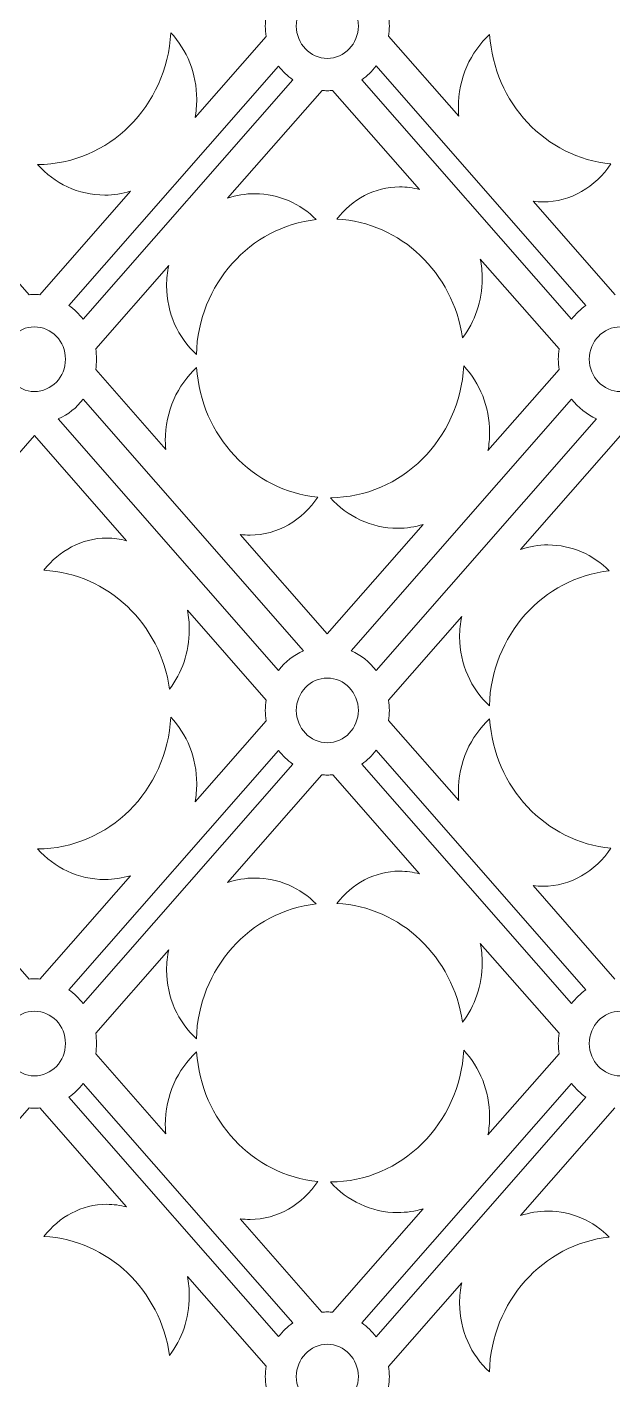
# Model space of a CAD drawing. Header units: centimetres. Extents: x 1.9 to 9.6, y -9.5 to 9.5.
# Drawn here: x 4.822 to 6.612, y -5.129 to -0.994 of the extents above; entities that cross this region are included whole.
import ezdxf

# ---------------------------------------------------------------- set-up
doc = ezdxf.new("R2010")
doc.units = ezdxf.units.CM
doc.header["$MEASUREMENT"] = 0
doc.layers.add('layer 1', color=7, linetype='Continuous')

msp = doc.modelspace()

# ---------------------------------------------------------------- linework, layer by layer
at = {"layer": 'layer 1', "color": 250, "lineweight": 9}
for points, knots in [([(1.85656, 9.5), (1.85656, 9.5), (9.62176, 9.5), (9.62176, 9.5), (9.62176, 9.5), (9.62176, 9.5), (9.62176, -9.5), (9.62176, -9.5), (9.62176, -9.5), (9.62176, -9.5), (1.85656, -9.5), (1.85656, -9.5), (1.85656, -9.5), (1.85656, -9.5), (1.85656, 9.5), (1.85656, 9.5)], [0, 0, 0, 0, 0.2, 0.2, 0.2, 0.2, 0.4, 0.4, 0.4, 0.4, 0.6, 0.6, 0.6, 0.6, 1, 1, 1, 1]), ([(5.83445, -0.99087), (5.83445, -1.04529), (5.79186, -1.08966), (5.73964, -1.08966), (5.73964, -1.08966), (5.68744, -1.08966), (5.64486, -1.04529), (5.64486, -0.99087), (5.64486, -0.99087), (5.64486, -0.93645), (5.68744, -0.89206), (5.73964, -0.89206), (5.73964, -0.89206), (5.79186, -0.89206), (5.83445, -0.93645), (5.83445, -0.99087)], [0, 0, 0, 0, 0.2, 0.2, 0.2, 0.2, 0.4, 0.4, 0.4, 0.4, 0.6, 0.6, 0.6, 0.6, 1, 1, 1, 1]), ([(5.55251, -1.02247), (5.55088, -1.01217), (5.55008, -1.00161), (5.55008, -0.99087), (5.55008, -0.99087), (5.55008, -0.98011), (5.55088, -0.96957), (5.55251, -0.95927)], [0, 0, 0, 0, 0.3333333, 0.3333333, 0.3333333, 0.3333333, 1, 1, 1, 1]), ([(5.92688, -0.95967), (5.92845, -0.96985), (5.92926, -0.98026), (5.92926, -0.99087), (5.92926, -0.99087), (5.92926, -1.00149), (5.92845, -1.01191), (5.92688, -1.02207)], [0, 0, 0, 0, 0.3333333, 0.3333333, 0.3333333, 0.3333333, 1, 1, 1, 1]), ([(5.13782, -1.49597), (5.11298, -1.50351), (5.0867, -1.50757), (5.05958, -1.50757), (5.05958, -1.50757), (4.9786, -1.50757), (4.90549, -1.47155), (4.85411, -1.41412), (4.85411, -1.41412), (5.07144, -1.41361), (5.24984, -1.23485), (5.26141, -1.01116), (5.26141, -1.01116), (5.31041, -1.06393), (5.34061, -1.13572), (5.34061, -1.21466), (5.34061, -1.21466), (5.34061, -1.23365), (5.33886, -1.25222), (5.3355, -1.27023)], [0, 0, 0, 0, 0.1666667, 0.1666667, 0.1666667, 0.1666667, 0.3333333, 0.3333333, 0.3333333, 0.3333333, 0.5, 0.5, 0.5, 0.5, 0.6666667, 0.6666667, 0.6666667, 0.6666667, 1, 1, 1, 1]), ([(6.14113, -1.26671), (6.1404, -1.25793), (6.14, -1.24904), (6.14, -1.24006), (6.14, -1.24006), (6.14, -1.15001), (6.17739, -1.06939), (6.23574, -1.01644), (6.23574, -1.01644), (6.249, -1.22505), (6.40743, -1.39339), (6.60622, -1.41232), (6.60622, -1.41232), (6.55896, -1.48273), (6.48355, -1.52847), (6.39884, -1.52847), (6.39884, -1.52847), (6.38863, -1.52847), (6.37853, -1.52777), (6.36861, -1.52648)], [0, 0, 0, 0, 0.1666667, 0.1666667, 0.1666667, 0.1666667, 0.3333333, 0.3333333, 0.3333333, 0.3333333, 0.5, 0.5, 0.5, 0.5, 0.6666667, 0.6666667, 0.6666667, 0.6666667, 1, 1, 1, 1]), ([(5.75594, -1.18774), (5.75058, -1.18822), (5.74514, -1.18848), (5.73964, -1.18848), (5.73964, -1.18848), (5.73418, -1.18848), (5.72873, -1.18822), (5.72339, -1.18774)], [0, 0, 0, 0, 0.3333333, 0.3333333, 0.3333333, 0.3333333, 1, 1, 1, 1]), ([(6.20707, -1.70286), (6.21084, -1.72212), (6.21288, -1.74211), (6.21288, -1.76261), (6.21288, -1.76261), (6.21288, -1.8317), (6.19019, -1.89507), (6.15262, -1.94403), (6.15262, -1.94403), (6.12456, -1.74558), (5.96447, -1.59092), (5.76882, -1.58069), (5.76882, -1.58069), (5.81518, -1.52056), (5.88394, -1.48234), (5.96053, -1.48234), (5.96053, -1.48234), (5.98142, -1.48234), (6.0017, -1.48518), (6.02114, -1.49055)], [0, 0, 0, 0, 0.1666667, 0.1666667, 0.1666667, 0.1666667, 0.3333333, 0.3333333, 0.3333333, 0.3333333, 0.5, 0.5, 0.5, 0.5, 0.6666667, 0.6666667, 0.6666667, 0.6666667, 1, 1, 1, 1]), ([(5.43498, -1.51704), (5.4613, -1.50809), (5.48933, -1.50323), (5.51845, -1.50323), (5.51845, -1.50323), (5.59115, -1.50323), (5.65724, -1.53345), (5.70587, -1.58243), (5.70587, -1.58243), (5.504, -1.60425), (5.34496, -1.7802), (5.33956, -1.99485), (5.33956, -1.99485), (5.28381, -1.94325), (5.24852, -1.86807), (5.24852, -1.78455), (5.24852, -1.78455), (5.24852, -1.76316), (5.25085, -1.74233), (5.25523, -1.7223)], [0, 0, 0, 0, 0.1666667, 0.1666667, 0.1666667, 0.1666667, 0.3333333, 0.3333333, 0.3333333, 0.3333333, 0.5, 0.5, 0.5, 0.5, 0.6666667, 0.6666667, 0.6666667, 0.6666667, 1, 1, 1, 1]), ([(4.82837, -1.81212), (4.83375, -1.81164), (4.83917, -1.81138), (4.84465, -1.81138), (4.84465, -1.81138), (4.85013, -1.81138), (4.85559, -1.81164), (4.86093, -1.81212)], [0, 0, 0, 0, 0.3333333, 0.3333333, 0.3333333, 0.3333333, 1, 1, 1, 1]), ([(4.93947, -2.00899), (4.93947, -2.0634), (4.89687, -2.10779), (4.84465, -2.10779), (4.84465, -2.10779), (4.79247, -2.10779), (4.74987, -2.0634), (4.74987, -2.00899), (4.74987, -2.00899), (4.74987, -1.95456), (4.79247, -1.91017), (4.84465, -1.91017), (4.84465, -1.91017), (4.89687, -1.91017), (4.93947, -1.95456), (4.93947, -2.00899)], [0, 0, 0, 0, 0.2, 0.2, 0.2, 0.2, 0.4, 0.4, 0.4, 0.4, 0.6, 0.6, 0.6, 0.6, 1, 1, 1, 1]), ([(6.72987, -2.00899), (6.72987, -2.0634), (6.68728, -2.10779), (6.63505, -2.10779), (6.63505, -2.10779), (6.58283, -2.10779), (6.54025, -2.0634), (6.54025, -2.00899), (6.54025, -2.00899), (6.54025, -1.95456), (6.58283, -1.91017), (6.63505, -1.91017), (6.63505, -1.91017), (6.68728, -1.91017), (6.72987, -1.95456), (6.72987, -2.00899)], [0, 0, 0, 0, 0.2, 0.2, 0.2, 0.2, 0.4, 0.4, 0.4, 0.4, 0.6, 0.6, 0.6, 0.6, 1, 1, 1, 1]), ([(5.03181, -1.97738), (5.03343, -1.98768), (5.03427, -1.99823), (5.03427, -2.00899), (5.03427, -2.00899), (5.03427, -2.01974), (5.03343, -2.03028), (5.03181, -2.04058)], [0, 0, 0, 0, 0.3333333, 0.3333333, 0.3333333, 0.3333333, 1, 1, 1, 1]), ([(6.44784, -2.04018), (6.44627, -2.03002), (6.44543, -2.01959), (6.44543, -2.00899), (6.44543, -2.00899), (6.44543, -1.99837), (6.44627, -1.98796), (6.44784, -1.97777)], [0, 0, 0, 0, 0.3333333, 0.3333333, 0.3333333, 0.3333333, 1, 1, 1, 1]), ([(5.24574, -2.28483), (5.24499, -2.27604), (5.24461, -2.26716), (5.24461, -2.25817), (5.24461, -2.25817), (5.24461, -2.16811), (5.282, -2.08751), (5.34032, -2.03455), (5.34032, -2.03455), (5.35358, -2.24317), (5.51201, -2.41149), (5.71083, -2.43043), (5.71083, -2.43043), (5.66357, -2.50085), (5.58814, -2.54658), (5.50342, -2.54658), (5.50342, -2.54658), (5.49321, -2.54658), (5.48314, -2.54588), (5.47322, -2.54459)], [0, 0, 0, 0, 0.1666667, 0.1666667, 0.1666667, 0.1666667, 0.3333333, 0.3333333, 0.3333333, 0.3333333, 0.5, 0.5, 0.5, 0.5, 0.6666667, 0.6666667, 0.6666667, 0.6666667, 1, 1, 1, 1]), ([(6.03283, -2.51408), (6.00794, -2.52163), (5.98171, -2.52569), (5.95455, -2.52569), (5.95455, -2.52569), (5.87361, -2.52569), (5.80047, -2.48966), (5.74909, -2.43224), (5.74909, -2.43224), (5.96642, -2.43174), (6.14485, -2.25297), (6.15639, -2.02927), (6.15639, -2.02927), (6.2054, -2.08204), (6.23562, -2.15385), (6.23562, -2.23277), (6.23562, -2.23277), (6.23562, -2.25177), (6.23385, -2.27034), (6.23052, -2.28834)], [0, 0, 0, 0, 0.1666667, 0.1666667, 0.1666667, 0.1666667, 0.3333333, 0.3333333, 0.3333333, 0.3333333, 0.5, 0.5, 0.5, 0.5, 0.6666667, 0.6666667, 0.6666667, 0.6666667, 1, 1, 1, 1]), ([(5.12615, -2.56395), (5.12615, -2.56395), (4.84465, -2.24257), (4.84465, -2.24257), (4.84465, -2.24257), (4.84465, -2.24257), (4.54, -2.59044), (4.54, -2.59044)], [0, 0, 0, 0, 0.3333333, 0.3333333, 0.3333333, 0.3333333, 1, 1, 1, 1]), ([(6.91653, -2.56395), (6.91653, -2.56395), (6.63505, -2.24257), (6.63505, -2.24257), (6.63505, -2.24257), (6.63505, -2.24257), (6.33037, -2.59044), (6.33037, -2.59044)], [0, 0, 0, 0, 0.3333333, 0.3333333, 0.3333333, 0.3333333, 1, 1, 1, 1]), ([(5.47322, -2.54459), (5.47322, -2.54459), (5.73964, -2.84882), (5.73964, -2.84882), (5.73964, -2.84882), (5.73964, -2.84882), (6.03283, -2.51408), (6.03283, -2.51408)], [0, 0, 0, 0, 0.3333333, 0.3333333, 0.3333333, 0.3333333, 1, 1, 1, 1]), ([(5.31206, -2.77627), (5.31586, -2.79554), (5.31786, -2.81552), (5.31786, -2.83602), (5.31786, -2.83602), (5.31786, -2.90512), (5.29518, -2.96848), (5.25763, -3.01744), (5.25763, -3.01744), (5.22958, -2.819), (5.06946, -2.66433), (4.87384, -2.65411), (4.87384, -2.65411), (4.92017, -2.59396), (4.98893, -2.55575), (5.06552, -2.55575), (5.06552, -2.55575), (5.08641, -2.55575), (5.10672, -2.5586), (5.12615, -2.56395)], [0, 0, 0, 0, 0.1666667, 0.1666667, 0.1666667, 0.1666667, 0.3333333, 0.3333333, 0.3333333, 0.3333333, 0.5, 0.5, 0.5, 0.5, 0.6666667, 0.6666667, 0.6666667, 0.6666667, 1, 1, 1, 1]), ([(6.33037, -2.59044), (6.35669, -2.58151), (6.38474, -2.57663), (6.41387, -2.57663), (6.41387, -2.57663), (6.48652, -2.57663), (6.55266, -2.60687), (6.60128, -2.65585), (6.60128, -2.65585), (6.39942, -2.67765), (6.24038, -2.85361), (6.23492, -3.06826), (6.23492, -3.06826), (6.1792, -3.01666), (6.14395, -2.94149), (6.14395, -2.85796), (6.14395, -2.85796), (6.14395, -2.83658), (6.14627, -2.81574), (6.15062, -2.7957)], [0, 0, 0, 0, 0.1666667, 0.1666667, 0.1666667, 0.1666667, 0.3333333, 0.3333333, 0.3333333, 0.3333333, 0.5, 0.5, 0.5, 0.5, 0.6666667, 0.6666667, 0.6666667, 0.6666667, 1, 1, 1, 1]), ([(5.83445, -3.08239), (5.83445, -3.13681), (5.79186, -3.1812), (5.73964, -3.1812), (5.73964, -3.1812), (5.68744, -3.1812), (5.64486, -3.13681), (5.64486, -3.08239), (5.64486, -3.08239), (5.64486, -3.02797), (5.68744, -2.9836), (5.73964, -2.9836), (5.73964, -2.9836), (5.79186, -2.9836), (5.83445, -3.02797), (5.83445, -3.08239)], [0, 0, 0, 0, 0.2, 0.2, 0.2, 0.2, 0.4, 0.4, 0.4, 0.4, 0.6, 0.6, 0.6, 0.6, 1, 1, 1, 1]), ([(5.55251, -3.11399), (5.55088, -3.10369), (5.55008, -3.09315), (5.55008, -3.08239), (5.55008, -3.08239), (5.55008, -3.07165), (5.55088, -3.06109), (5.55251, -3.0508)], [0, 0, 0, 0, 0.3333333, 0.3333333, 0.3333333, 0.3333333, 1, 1, 1, 1]), ([(5.92688, -3.05119), (5.92845, -3.06136), (5.92926, -3.07177), (5.92926, -3.08239), (5.92926, -3.08239), (5.92926, -3.09301), (5.92845, -3.10343), (5.92688, -3.11359)], [0, 0, 0, 0, 0.3333333, 0.3333333, 0.3333333, 0.3333333, 1, 1, 1, 1]), ([(5.13782, -3.5875), (5.11298, -3.59503), (5.0867, -3.59909), (5.05958, -3.59909), (5.05958, -3.59909), (4.9786, -3.59909), (4.90549, -3.56306), (4.85411, -3.50565), (4.85411, -3.50565), (5.07144, -3.50514), (5.24984, -3.32637), (5.26141, -3.10269), (5.26141, -3.10269), (5.31041, -3.15546), (5.34061, -3.22725), (5.34061, -3.30619), (5.34061, -3.30619), (5.34061, -3.32518), (5.33886, -3.34374), (5.3355, -3.36175)], [0, 0, 0, 0, 0.1666667, 0.1666667, 0.1666667, 0.1666667, 0.3333333, 0.3333333, 0.3333333, 0.3333333, 0.5, 0.5, 0.5, 0.5, 0.6666667, 0.6666667, 0.6666667, 0.6666667, 1, 1, 1, 1]), ([(6.14113, -3.35824), (6.1404, -3.34944), (6.14, -3.34057), (6.14, -3.33158), (6.14, -3.33158), (6.14, -3.24154), (6.17739, -3.16093), (6.23574, -3.10797), (6.23574, -3.10797), (6.249, -3.31658), (6.40743, -3.4849), (6.60622, -3.50385), (6.60622, -3.50385), (6.55896, -3.57426), (6.48355, -3.61998), (6.39884, -3.61998), (6.39884, -3.61998), (6.38863, -3.61998), (6.37853, -3.6193), (6.36861, -3.61801)], [0, 0, 0, 0, 0.1666667, 0.1666667, 0.1666667, 0.1666667, 0.3333333, 0.3333333, 0.3333333, 0.3333333, 0.5, 0.5, 0.5, 0.5, 0.6666667, 0.6666667, 0.6666667, 0.6666667, 1, 1, 1, 1]), ([(5.756, -3.27925), (5.7506, -3.27973), (5.74514, -3.28), (5.73964, -3.28), (5.73964, -3.28), (5.73415, -3.28), (5.7287, -3.27973), (5.7233, -3.27925)], [0, 0, 0, 0, 0.3333333, 0.3333333, 0.3333333, 0.3333333, 1, 1, 1, 1]), ([(5.43498, -3.60846), (5.4613, -3.59952), (5.48933, -3.59465), (5.51845, -3.59465), (5.51845, -3.59465), (5.59115, -3.59465), (5.65724, -3.62488), (5.70587, -3.67385), (5.70587, -3.67385), (5.504, -3.69567), (5.34496, -3.87163), (5.33956, -4.08629), (5.33956, -4.08629), (5.28381, -4.03468), (5.24852, -3.95949), (5.24852, -3.87598), (5.24852, -3.87598), (5.24852, -3.8546), (5.25085, -3.83376), (5.25523, -3.81372)], [0, 0, 0, 0, 0.1666667, 0.1666667, 0.1666667, 0.1666667, 0.3333333, 0.3333333, 0.3333333, 0.3333333, 0.5, 0.5, 0.5, 0.5, 0.6666667, 0.6666667, 0.6666667, 0.6666667, 1, 1, 1, 1]), ([(6.20707, -3.7943), (6.21084, -3.81356), (6.21288, -3.83354), (6.21288, -3.85405), (6.21288, -3.85405), (6.21288, -3.92314), (6.19019, -3.9865), (6.15262, -4.03546), (6.15262, -4.03546), (6.12456, -3.83702), (5.96447, -3.68236), (5.76882, -3.67213), (5.76882, -3.67213), (5.81518, -3.61199), (5.88394, -3.57377), (5.96053, -3.57377), (5.96053, -3.57377), (5.98142, -3.57377), (6.0017, -3.57662), (6.02114, -3.58198)], [0, 0, 0, 0, 0.1666667, 0.1666667, 0.1666667, 0.1666667, 0.3333333, 0.3333333, 0.3333333, 0.3333333, 0.5, 0.5, 0.5, 0.5, 0.6666667, 0.6666667, 0.6666667, 0.6666667, 1, 1, 1, 1]), ([(4.82832, -3.90356), (4.83369, -3.90308), (4.83917, -3.9028), (4.84465, -3.9028), (4.84465, -3.9028), (4.85019, -3.9028), (4.85562, -3.90308), (4.86101, -3.90356)], [0, 0, 0, 0, 0.3333333, 0.3333333, 0.3333333, 0.3333333, 1, 1, 1, 1]), ([(4.93947, -4.10042), (4.93947, -4.15485), (4.89687, -4.19922), (4.84465, -4.19922), (4.84465, -4.19922), (4.79247, -4.19922), (4.74987, -4.15485), (4.74987, -4.10042), (4.74987, -4.10042), (4.74987, -4.04599), (4.79247, -4.00161), (4.84465, -4.00161), (4.84465, -4.00161), (4.89687, -4.00161), (4.93947, -4.04599), (4.93947, -4.10042)], [0, 0, 0, 0, 0.2, 0.2, 0.2, 0.2, 0.4, 0.4, 0.4, 0.4, 0.6, 0.6, 0.6, 0.6, 1, 1, 1, 1]), ([(6.72987, -4.10042), (6.72987, -4.15485), (6.68728, -4.19922), (6.63505, -4.19922), (6.63505, -4.19922), (6.58283, -4.19922), (6.54025, -4.15485), (6.54025, -4.10042), (6.54025, -4.10042), (6.54025, -4.04599), (6.58283, -4.00161), (6.63505, -4.00161), (6.63505, -4.00161), (6.68728, -4.00161), (6.72987, -4.04599), (6.72987, -4.10042)], [0, 0, 0, 0, 0.2, 0.2, 0.2, 0.2, 0.4, 0.4, 0.4, 0.4, 0.6, 0.6, 0.6, 0.6, 1, 1, 1, 1]), ([(5.03181, -4.06882), (5.03343, -4.07912), (5.03427, -4.08967), (5.03427, -4.10042), (5.03427, -4.10042), (5.03427, -4.11117), (5.03343, -4.12171), (5.03181, -4.13201)], [0, 0, 0, 0, 0.3333333, 0.3333333, 0.3333333, 0.3333333, 1, 1, 1, 1]), ([(6.44784, -4.13162), (6.44627, -4.12145), (6.44543, -4.11104), (6.44543, -4.10042), (6.44543, -4.10042), (6.44543, -4.0898), (6.44627, -4.07938), (6.44784, -4.06921)], [0, 0, 0, 0, 0.3333333, 0.3333333, 0.3333333, 0.3333333, 1, 1, 1, 1]), ([(5.24574, -4.37626), (5.24499, -4.36747), (5.24461, -4.3586), (5.24461, -4.3496), (5.24461, -4.3496), (5.24461, -4.25955), (5.282, -4.17894), (5.34032, -4.12599), (5.34032, -4.12599), (5.35358, -4.3346), (5.51201, -4.50293), (5.71083, -4.52187), (5.71083, -4.52187), (5.66357, -4.59228), (5.58814, -4.638), (5.50342, -4.638), (5.50342, -4.638), (5.49321, -4.638), (5.48314, -4.63732), (5.47322, -4.63603)], [0, 0, 0, 0, 0.1666667, 0.1666667, 0.1666667, 0.1666667, 0.3333333, 0.3333333, 0.3333333, 0.3333333, 0.5, 0.5, 0.5, 0.5, 0.6666667, 0.6666667, 0.6666667, 0.6666667, 1, 1, 1, 1]), ([(6.03283, -4.60551), (6.00794, -4.61306), (5.98171, -4.61712), (5.95455, -4.61712), (5.95455, -4.61712), (5.87361, -4.61712), (5.80047, -4.58108), (5.74909, -4.52367), (5.74909, -4.52367), (5.96642, -4.52316), (6.14485, -4.34439), (6.15639, -4.12071), (6.15639, -4.12071), (6.2054, -4.17348), (6.23562, -4.24527), (6.23562, -4.32421), (6.23562, -4.32421), (6.23562, -4.3432), (6.23385, -4.36177), (6.23052, -4.37977)], [0, 0, 0, 0, 0.1666667, 0.1666667, 0.1666667, 0.1666667, 0.3333333, 0.3333333, 0.3333333, 0.3333333, 0.5, 0.5, 0.5, 0.5, 0.6666667, 0.6666667, 0.6666667, 0.6666667, 1, 1, 1, 1]), ([(4.86099, -4.29729), (4.85559, -4.29777), (4.85013, -4.29801), (4.84465, -4.29801), (4.84465, -4.29801), (4.83917, -4.29801), (4.83371, -4.29777), (4.82835, -4.29729)], [0, 0, 0, 0, 0.3333333, 0.3333333, 0.3333333, 0.3333333, 1, 1, 1, 1]), ([(5.31206, -4.81236), (5.31586, -4.83163), (5.31786, -4.85161), (5.31786, -4.87212), (5.31786, -4.87212), (5.31786, -4.94121), (5.29518, -5.00458), (5.25763, -5.05354), (5.25763, -5.05354), (5.22958, -4.85508), (5.06946, -4.70043), (4.87384, -4.6902), (4.87384, -4.6902), (4.92017, -4.63007), (4.98893, -4.59183), (5.06552, -4.59183), (5.06552, -4.59183), (5.08641, -4.59183), (5.10672, -4.59469), (5.12615, -4.60006)], [0, 0, 0, 0, 0.1666667, 0.1666667, 0.1666667, 0.1666667, 0.3333333, 0.3333333, 0.3333333, 0.3333333, 0.5, 0.5, 0.5, 0.5, 0.6666667, 0.6666667, 0.6666667, 0.6666667, 1, 1, 1, 1]), ([(6.33037, -4.62655), (6.35669, -4.6176), (6.38474, -4.61272), (6.41387, -4.61272), (6.41387, -4.61272), (6.48652, -4.61272), (6.55266, -4.64296), (6.60128, -4.69194), (6.60128, -4.69194), (6.39942, -4.71375), (6.24038, -4.88971), (6.23492, -5.10435), (6.23492, -5.10435), (6.1792, -5.05275), (6.14395, -4.97758), (6.14395, -4.89405), (6.14395, -4.89405), (6.14395, -4.87267), (6.14627, -4.85183), (6.15062, -4.8318)], [0, 0, 0, 0, 0.1666667, 0.1666667, 0.1666667, 0.1666667, 0.3333333, 0.3333333, 0.3333333, 0.3333333, 0.5, 0.5, 0.5, 0.5, 0.6666667, 0.6666667, 0.6666667, 0.6666667, 1, 1, 1, 1]), ([(5.72333, -4.92163), (5.72873, -4.92115), (5.73418, -4.92089), (5.73964, -4.92089), (5.73964, -4.92089), (5.74514, -4.92089), (5.7506, -4.92115), (5.75597, -4.92163)], [0, 0, 0, 0, 0.3333333, 0.3333333, 0.3333333, 0.3333333, 1, 1, 1, 1]), ([(5.83445, -5.11848), (5.83445, -5.17291), (5.79186, -5.2173), (5.73964, -5.2173), (5.73964, -5.2173), (5.68744, -5.2173), (5.64486, -5.17291), (5.64486, -5.11848), (5.64486, -5.11848), (5.64486, -5.06407), (5.68744, -5.01968), (5.73964, -5.01968), (5.73964, -5.01968), (5.79186, -5.01968), (5.83445, -5.06407), (5.83445, -5.11848)], [0, 0, 0, 0, 0.2, 0.2, 0.2, 0.2, 0.4, 0.4, 0.4, 0.4, 0.6, 0.6, 0.6, 0.6, 1, 1, 1, 1]), ([(5.55251, -5.15009), (5.55088, -5.1398), (5.55008, -5.12924), (5.55008, -5.11848), (5.55008, -5.11848), (5.55008, -5.10774), (5.55088, -5.09718), (5.55251, -5.08689)], [0, 0, 0, 0, 0.3333333, 0.3333333, 0.3333333, 0.3333333, 1, 1, 1, 1])]:
    msp.add_open_spline(points, degree=3, knots=knots, dxfattribs=at)
for points in [[(5.3355, -1.27023), (5.3355, -1.27023), (5.55251, -1.02247), (5.55251, -1.02247)], [(5.92688, -1.02207), (5.92688, -1.02207), (6.14113, -1.26671), (6.14113, -1.26671)], [(5.59087, -1.11311), (5.59087, -1.11311), (4.94999, -1.84484), (4.94999, -1.84484)], [(5.6343, -1.15501), (5.61782, -1.14348), (5.60314, -1.12931), (5.59087, -1.11311)], [(5.88864, -1.11284), (5.87634, -1.12917), (5.8616, -1.14341), (5.845, -1.15501)], [(6.52971, -1.84484), (6.52971, -1.84484), (5.88864, -1.11284), (5.88864, -1.11284)], [(4.99345, -1.88676), (4.99345, -1.88676), (5.6343, -1.15501), (5.6343, -1.15501)], [(5.845, -1.15501), (5.845, -1.15501), (6.48605, -1.88701), (6.48605, -1.88701)], [(5.72339, -1.18774), (5.72339, -1.18774), (5.43498, -1.51704), (5.43498, -1.51704)], [(6.02114, -1.49055), (6.02114, -1.49055), (5.75594, -1.18774), (5.75594, -1.18774)], [(4.57824, -1.52648), (4.57824, -1.52648), (4.82837, -1.81212), (4.82837, -1.81212)], [(4.86093, -1.81212), (4.86093, -1.81212), (5.13782, -1.49597), (5.13782, -1.49597)], [(6.36861, -1.52648), (6.36861, -1.52648), (6.61878, -1.81212), (6.61878, -1.81212)], [(5.25523, -1.7223), (5.25523, -1.7223), (5.03181, -1.97738), (5.03181, -1.97738)], [(6.44784, -1.97777), (6.44784, -1.97777), (6.20707, -1.70286), (6.20707, -1.70286)], [(4.94999, -1.84484), (4.96651, -1.85639), (4.98115, -1.87054), (4.99345, -1.88676)], [(6.48605, -1.88701), (6.49841, -1.87069), (6.51315, -1.85645), (6.52971, -1.84484)], [(5.03181, -2.04058), (5.03181, -2.04058), (5.24574, -2.28483), (5.24574, -2.28483)], [(6.23052, -2.28834), (6.23052, -2.28834), (6.44784, -2.04018), (6.44784, -2.04018)], [(4.99345, -2.13121), (4.97361, -2.15741), (4.9475, -2.17829), (4.91756, -2.19136)], [(5.66676, -2.90002), (5.66676, -2.90002), (4.99345, -2.13121), (4.99345, -2.13121)], [(6.48605, -2.13095), (6.48605, -2.13095), (5.81255, -2.90002), (5.81255, -2.90002)], [(6.56218, -2.19136), (6.53212, -2.17824), (6.50596, -2.15728), (6.48605, -2.13095)], [(4.91756, -2.19136), (4.91756, -2.19136), (5.59087, -2.96017), (5.59087, -2.96017)], [(5.88864, -2.96042), (5.88864, -2.96042), (6.56218, -2.19136), (6.56218, -2.19136)], [(5.55251, -3.0508), (5.55251, -3.0508), (5.31206, -2.77627), (5.31206, -2.77627)], [(6.15062, -2.7957), (6.15062, -2.7957), (5.92688, -3.05119), (5.92688, -3.05119)], [(5.59087, -2.96017), (5.61071, -2.93395), (5.63681, -2.91309), (5.66676, -2.90002)], [(5.81255, -2.90002), (5.8426, -2.91314), (5.86874, -2.93409), (5.88864, -2.96042)], [(5.3355, -3.36175), (5.3355, -3.36175), (5.55251, -3.11399), (5.55251, -3.11399)], [(5.92688, -3.11359), (5.92688, -3.11359), (6.14113, -3.35824), (6.14113, -3.35824)], [(5.59087, -3.20463), (5.59087, -3.20463), (4.95005, -3.93632), (4.95005, -3.93632)], [(5.63426, -3.2465), (5.61779, -3.23497), (5.60314, -3.22081), (5.59087, -3.20463)], [(5.88864, -3.20437), (5.87634, -3.22067), (5.8616, -3.23491), (5.84506, -3.2465)], [(6.52965, -3.93632), (6.52965, -3.93632), (5.88864, -3.20437), (5.88864, -3.20437)], [(4.99345, -3.97819), (4.99345, -3.97819), (5.63426, -3.2465), (5.63426, -3.2465)], [(5.84506, -3.2465), (5.84506, -3.2465), (6.48605, -3.97844), (6.48605, -3.97844)], [(5.7233, -3.27925), (5.7233, -3.27925), (5.43498, -3.60846), (5.43498, -3.60846)], [(6.02114, -3.58198), (6.02114, -3.58198), (5.756, -3.27925), (5.756, -3.27925)], [(4.86101, -3.90356), (4.86101, -3.90356), (5.13782, -3.5875), (5.13782, -3.5875)], [(4.57824, -3.61801), (4.57824, -3.61801), (4.82832, -3.90356), (4.82832, -3.90356)], [(6.36861, -3.61801), (6.36861, -3.61801), (6.61869, -3.90356), (6.61869, -3.90356)], [(6.44784, -4.06921), (6.44784, -4.06921), (6.20707, -3.7943), (6.20707, -3.7943)], [(5.25523, -3.81372), (5.25523, -3.81372), (5.03181, -4.06882), (5.03181, -4.06882)], [(4.95005, -3.93632), (4.96653, -3.94785), (4.98118, -3.962), (4.99345, -3.97819)], [(6.48605, -3.97844), (6.49838, -3.96214), (6.51309, -3.9479), (6.52965, -3.93632)], [(5.03181, -4.13201), (5.03181, -4.13201), (5.24574, -4.37626), (5.24574, -4.37626)], [(6.23052, -4.37977), (6.23052, -4.37977), (6.44784, -4.13162), (6.44784, -4.13162)], [(4.99345, -4.22264), (4.98118, -4.23885), (4.96653, -4.253), (4.95005, -4.26455)], [(5.63426, -4.95436), (5.63426, -4.95436), (4.99345, -4.22264), (4.99345, -4.22264)], [(6.48605, -4.22239), (6.48605, -4.22239), (5.84504, -4.95436), (5.84504, -4.95436)], [(6.52969, -4.26454), (6.51312, -4.25294), (6.49841, -4.2387), (6.48605, -4.22239)], [(4.82835, -4.29729), (4.82835, -4.29729), (4.54, -4.62655), (4.54, -4.62655)], [(5.12615, -4.60006), (5.12615, -4.60006), (4.86099, -4.29729), (4.86099, -4.29729)], [(4.95005, -4.26455), (4.95005, -4.26455), (5.59087, -4.99627), (5.59087, -4.99627)], [(5.88864, -4.99652), (5.88864, -4.99652), (6.52969, -4.26454), (6.52969, -4.26454)], [(6.61875, -4.29729), (6.61875, -4.29729), (6.33037, -4.62655), (6.33037, -4.62655)], [(5.75597, -4.92163), (5.75597, -4.92163), (6.03283, -4.60551), (6.03283, -4.60551)], [(5.47322, -4.63603), (5.47322, -4.63603), (5.72333, -4.92163), (5.72333, -4.92163)], [(5.55251, -5.08689), (5.55251, -5.08689), (5.31206, -4.81236), (5.31206, -4.81236)], [(6.15062, -4.8318), (6.15062, -4.8318), (5.92688, -5.08728), (5.92688, -5.08728)], [(5.59087, -4.99627), (5.60314, -4.98005), (5.61779, -4.9659), (5.63426, -4.95436)], [(5.84504, -4.95436), (5.8616, -4.96596), (5.87634, -4.9802), (5.88864, -4.99652)], [(5.92688, -5.08728), (5.92845, -5.09746), (5.92926, -5.10788), (5.92926, -5.11848)], [(5.92926, -5.11848), (5.92926, -5.1291), (5.92845, -5.13953), (5.92688, -5.1497)]]:
    msp.add_open_spline(points, degree=3, dxfattribs=at)

doc.saveas('drawing.dxf')
